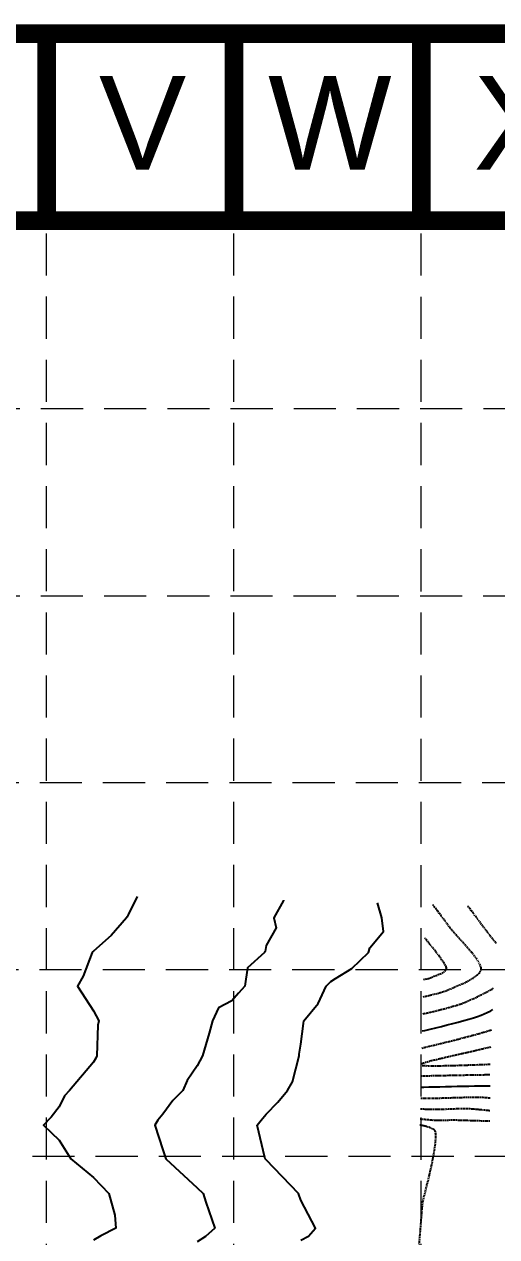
# Model space of a CAD drawing. Header units: inches. Extents: x 8135 to 11700, y -938 to 4760.
# Drawn here: x 10085 to 10309, y 4184 to 4760 of the extents above; entities that cross this region are included whole.
import ezdxf
from ezdxf.enums import TextEntityAlignment as Align

# ---------------------------------------------------------------- set-up
doc = ezdxf.new("R2010")
doc.units = ezdxf.units.IN
doc.header["$MEASUREMENT"] = 0
doc.linetypes.add('DASHED', pattern=[0.75, 0.5, -0.25])
doc.linetypes.add('HIDDEN', pattern=[0.375, 0.25, -0.125])
for name, color, linetype in [('BASE', 7, 'Continuous'), ('EC', 35, 'DASHED'), ('GRID', 254, 'HIDDEN')]:
    doc.layers.add(name, color=color, linetype=linetype)
doc.styles.get("Standard").update_dxf_attribs({"font": 'ARIAL.TTF'})

msp = doc.modelspace()

# ---------------------------------------------------------------- linework, layer by layer
at = {"layer": 'BASE', "color": 9}
msp.add_line((8228.76, 4667.09), (11606.69, 4667.09), dxfattribs=at)
at = {"layer": 'BASE', "const_width": 8.89}
for points in [[(11695.58, -933.16), (11695.58, 4755.98), (8139.87, 4755.98), (8139.87, -933.16)], [(11606.69, -844.26), (11606.69, 4667.09), (8228.76, 4667.09), (8228.76, -844.26)]]:
    msp.add_lwpolyline(points, close=True, dxfattribs=at)
for points in [[(10095.51, 4755.98), (10095.51, 4667.09)], [(10184.4, 4755.98), (10184.4, 4667.09)], [(10273.3, 4755.98), (10273.3, 4667.09)]]:
    msp.add_lwpolyline(points, dxfattribs=at)
at = {"layer": 'EC', "color": 35}
for p, q in [((10279.1, 4341.74), (10278.64, 4342.37)), ((10279.68, 4340.98), (10279.1, 4341.74)), ((10280.34, 4340.09), (10279.68, 4340.98)), ((10281.08, 4339.1), (10280.34, 4340.09)), ((10281.88, 4338.03), (10281.08, 4339.1)), ((10282.72, 4336.9), (10281.88, 4338.03)), ((10295.72, 4341.11), (10295.24, 4341.75)), ((10296.33, 4340.29), (10295.72, 4341.11)), ((10297.07, 4339.31), (10296.33, 4340.29)), ((10297.9, 4338.2), (10297.07, 4339.31)), ((10298.81, 4336.98), (10297.9, 4338.2)), ((10283.6, 4335.74), (10282.72, 4336.9)), ((10284.49, 4334.55), (10283.6, 4335.74)), ((10285.37, 4333.36), (10284.49, 4334.55)), ((10286.24, 4332.2), (10285.37, 4333.36)), ((10287.08, 4331.08), (10286.24, 4332.2)), ((10299.78, 4335.68), (10298.81, 4336.98)), ((10300.8, 4334.32), (10299.78, 4335.68)), ((10301.83, 4332.94), (10300.8, 4334.32)), ((10302.87, 4331.56), (10301.83, 4332.94)), ((10275.87, 4325.33), (10274.92, 4326.5)), ((10287.86, 4330.1), (10287.08, 4331.08)), ((10288.87, 4328.92), (10287.86, 4330.1)), ((10290.08, 4327.57), (10288.87, 4328.92)), ((10291.42, 4326.08), (10290.08, 4327.57)), ((10292.85, 4324.49), (10291.42, 4326.08)), ((10303.89, 4330.19), (10302.87, 4331.56)), ((10304.87, 4328.88), (10303.89, 4330.19)), ((10305.79, 4327.65), (10304.87, 4328.88)), ((10306.64, 4326.51), (10305.79, 4327.65)), ((10307.53, 4325.4), (10306.64, 4326.51)), ((10277.45, 4323.35), (10275.87, 4325.33)), ((10278.99, 4321.39), (10277.45, 4323.35)), ((10280.46, 4319.49), (10278.99, 4321.39)), ((10294.33, 4322.84), (10292.85, 4324.49)), ((10295.8, 4321.15), (10294.33, 4322.84)), ((10297.21, 4319.47), (10295.8, 4321.15)), ((10308.57, 4324.22), (10307.53, 4325.4)), ((10309.09, 4323.67), (10308.57, 4324.22)), ((10281.81, 4317.7), (10280.46, 4319.49)), ((10283, 4316.06), (10281.81, 4317.7)), ((10283.98, 4314.61), (10283, 4316.06)), ((10284.72, 4313.41), (10283.98, 4314.61)), ((10298.52, 4317.83), (10297.21, 4319.47)), ((10299.67, 4316.27), (10298.52, 4317.83)), ((10300.62, 4314.81), (10299.67, 4316.27)), ((10301.32, 4313.5), (10300.62, 4314.81)), ((10280.41, 4308.56), (10281.42, 4308.95)), ((10281.42, 4308.95), (10282.37, 4309.32)), ((10282.37, 4309.32), (10283.23, 4309.7)), ((10283.23, 4309.7), (10283.98, 4310.13)), ((10283.98, 4310.13), (10284.58, 4310.62)), ((10284.58, 4310.62), (10284.95, 4311.08)), ((10285.1, 4312.65), (10284.72, 4313.41)), ((10284.95, 4311.08), (10285.15, 4311.48)), ((10285.25, 4312.22), (10285.1, 4312.65)), ((10285.15, 4311.48), (10285.24, 4311.77)), ((10285.24, 4311.77), (10285.27, 4311.92)), ((10285.28, 4312.01), (10285.25, 4312.22)), ((10285.27, 4311.92), (10285.28, 4312.01)), ((10298.82, 4307.89), (10299.92, 4308.75)), ((10299.92, 4308.75), (10300.81, 4309.63)), ((10300.81, 4309.63), (10301.33, 4310.35)), ((10301.66, 4312.58), (10301.32, 4313.5)), ((10301.33, 4310.35), (10301.6, 4310.9)), ((10301.6, 4310.9), (10301.72, 4311.27)), ((10301.78, 4311.98), (10301.66, 4312.58)), ((10301.72, 4311.27), (10301.76, 4311.46)), ((10301.76, 4311.46), (10301.78, 4311.62)), ((10301.78, 4311.62), (10301.78, 4311.98)), ((10274.41, 4306.66), (10275.12, 4306.8)), ((10275.12, 4306.8), (10275.92, 4306.96)), ((10275.92, 4306.96), (10276.69, 4307.16)), ((10276.69, 4307.16), (10277.5, 4307.4)), ((10277.5, 4307.4), (10278.37, 4307.72)), ((10278.37, 4307.72), (10279.36, 4308.13)), ((10279.36, 4308.13), (10280.41, 4308.56)), ((10288.61, 4302.74), (10290.05, 4303.36)), ((10290.05, 4303.36), (10291.56, 4304.03)), ((10291.56, 4304.03), (10293.11, 4304.73)), ((10293.11, 4304.73), (10294.66, 4305.47)), ((10294.66, 4305.47), (10296.15, 4306.25)), ((10296.15, 4306.25), (10297.55, 4307.05)), ((10297.55, 4307.05), (10298.82, 4307.89)), ((10274.21, 4298.46), (10275.63, 4298.76)), ((10275.63, 4298.76), (10277.17, 4299.1)), ((10277.17, 4299.1), (10278.71, 4299.46)), ((10278.71, 4299.46), (10280.24, 4299.84)), ((10280.24, 4299.84), (10281.74, 4300.25)), ((10281.74, 4300.25), (10283.21, 4300.68)), ((10283.21, 4300.68), (10284.63, 4301.14)), ((10284.63, 4301.14), (10286, 4301.64)), ((10286, 4301.64), (10287.29, 4302.17)), ((10287.29, 4302.17), (10288.61, 4302.74)), ((10296.6, 4296.84), (10298.2, 4297.58)), ((10298.2, 4297.58), (10299.97, 4298.44)), ((10299.97, 4298.44), (10301.86, 4299.38)), ((10301.86, 4299.38), (10303.84, 4300.4)), ((10303.84, 4300.4), (10305.85, 4301.48)), ((10305.85, 4301.48), (10307.77, 4302.55)), ((10277.69, 4291.14), (10279.86, 4291.65)), ((10279.86, 4291.65), (10282.06, 4292.19)), ((10282.06, 4292.19), (10284.26, 4292.75)), ((10284.26, 4292.75), (10286.4, 4293.33)), ((10286.4, 4293.33), (10288.47, 4293.91)), ((10288.47, 4293.91), (10290.42, 4294.5)), ((10290.42, 4294.5), (10292.22, 4295.08)), ((10292.22, 4295.08), (10293.83, 4295.65)), ((10293.83, 4295.65), (10295.22, 4296.22)), ((10295.22, 4296.22), (10296.6, 4296.84)), ((10274, 4290.3), (10275.58, 4290.65)), ((10275.58, 4290.65), (10277.69, 4291.14)), ((10294.18, 4279.17), (10297.3, 4280.01)), ((10297.3, 4280.01), (10300.26, 4280.82)), ((10300.26, 4280.82), (10303.02, 4281.61)), ((10303.02, 4281.61), (10305.54, 4282.36)), ((10305.54, 4282.36), (10306.72, 4282.74)), ((10273.59, 4274.07), (10275.06, 4274.41)), ((10275.06, 4274.41), (10278.05, 4275.13)), ((10278.05, 4275.13), (10281.19, 4275.89)), ((10281.19, 4275.89), (10284.42, 4276.69)), ((10284.42, 4276.69), (10287.69, 4277.5)), ((10287.69, 4277.5), (10290.96, 4278.34)), ((10290.96, 4278.34), (10294.18, 4279.17)), ((10302.03, 4273.62), (10305.15, 4274.36)), ((10305.15, 4274.36), (10306.44, 4274.68)), ((10278.2, 4268.1), (10280.59, 4268.68)), ((10280.59, 4268.68), (10283.26, 4269.32)), ((10283.26, 4269.32), (10286.14, 4269.98)), ((10286.14, 4269.98), (10289.19, 4270.68)), ((10289.19, 4270.68), (10292.35, 4271.4)), ((10292.35, 4271.4), (10295.58, 4272.13)), ((10295.58, 4272.13), (10298.83, 4272.87)), ((10298.83, 4272.87), (10302.03, 4273.62)), ((10273.45, 4265.65), (10273.38, 4265.66)), ((10273.41, 4266.72), (10274.45, 4267.07)), ((10274.93, 4265.55), (10273.45, 4265.65)), ((10274.45, 4267.07), (10276.14, 4267.55)), ((10276.87, 4265.49), (10274.93, 4265.55)), ((10276.14, 4267.55), (10278.2, 4268.1)), ((10279.22, 4265.47), (10276.87, 4265.49)), ((10281.92, 4265.49), (10279.22, 4265.47)), ((10284.89, 4265.54), (10281.92, 4265.49)), ((10288.09, 4265.61), (10284.89, 4265.54)), ((10291.44, 4265.71), (10288.09, 4265.61)), ((10294.89, 4265.82), (10291.44, 4265.71)), ((10298.37, 4265.94), (10294.89, 4265.82)), ((10301.82, 4266.06), (10298.37, 4265.94)), ((10305.18, 4266.19), (10301.82, 4266.06)), ((10306.1, 4266.23), (10305.18, 4266.19)), ((10275.27, 4260.72), (10273.26, 4260.69)), ((10278.32, 4260.78), (10275.27, 4260.72)), ((10281.55, 4260.85), (10278.32, 4260.78)), ((10284.9, 4260.91), (10281.55, 4260.85)), ((10288.32, 4260.98), (10284.9, 4260.91)), ((10291.76, 4261.05), (10288.32, 4260.98)), ((10295.16, 4261.11), (10291.76, 4261.05)), ((10298.48, 4261.17), (10295.16, 4261.11)), ((10301.66, 4261.22), (10298.48, 4261.17)), ((10304.64, 4261.27), (10301.66, 4261.22)), ((10305.92, 4261.28), (10304.64, 4261.27)), ((10273.62, 4250.05), (10272.99, 4250.07)), ((10275.26, 4250.04), (10273.62, 4250.05)), ((10277.04, 4250.05), (10275.26, 4250.04)), ((10278.95, 4250.07), (10277.04, 4250.05)), ((10280.96, 4250.12), (10278.95, 4250.07)), ((10283.04, 4250.17), (10280.96, 4250.12)), ((10285.17, 4250.24), (10283.04, 4250.17)), ((10287.32, 4250.3), (10285.17, 4250.24)), ((10289.47, 4250.37), (10287.32, 4250.3)), ((10291.6, 4250.43), (10289.47, 4250.37)), ((10293.68, 4250.49), (10291.6, 4250.43)), ((10295.69, 4250.53), (10293.68, 4250.49)), ((10297.59, 4250.56), (10295.69, 4250.53)), ((10299.38, 4250.56), (10297.59, 4250.56)), ((10301.02, 4250.54), (10299.38, 4250.56)), ((10302.49, 4250.5), (10301.02, 4250.54)), ((10303.84, 4250.42), (10302.49, 4250.5)), ((10305.58, 4250.28), (10303.84, 4250.42)), ((10306.07, 4250.24), (10305.58, 4250.28)), ((10274.45, 4240.1), (10272.74, 4240.25)), ((10273.78, 4245.01), (10272.86, 4245.08)), ((10275.25, 4244.9), (10273.78, 4245.01)), ((10276.63, 4239.9), (10274.45, 4240.1)), ((10276.38, 4244.84), (10275.25, 4244.9)), ((10277.79, 4244.8), (10276.38, 4244.84)), ((10278.41, 4239.75), (10276.63, 4239.9)), ((10279.26, 4244.79), (10277.79, 4244.8)), ((10279.75, 4239.64), (10278.41, 4239.75)), ((10280.78, 4244.81), (10279.26, 4244.79)), ((10280.6, 4239.59), (10279.75, 4239.64)), ((10281.88, 4239.56), (10280.6, 4239.59)), ((10282.35, 4244.85), (10280.78, 4244.81)), ((10283.01, 4239.56), (10281.88, 4239.56)), ((10283.95, 4244.9), (10282.35, 4244.85)), ((10284.02, 4239.59), (10283.01, 4239.56)), ((10285.56, 4244.95), (10283.95, 4244.9)), ((10284.96, 4239.64), (10284.02, 4239.59)), ((10285.88, 4239.69), (10284.96, 4239.64)), ((10287.18, 4245.01), (10285.56, 4244.95)), ((10286.82, 4239.73), (10285.88, 4239.69)), ((10287.83, 4239.76), (10286.82, 4239.73)), ((10288.79, 4245.07), (10287.18, 4245.01)), ((10288.95, 4239.76), (10287.83, 4239.76)), ((10290.39, 4245.12), (10288.79, 4245.07)), ((10290.23, 4239.72), (10288.95, 4239.76)), ((10291.18, 4239.69), (10290.23, 4239.72)), ((10291.95, 4245.15), (10290.39, 4245.12)), ((10292.79, 4239.64), (10291.18, 4239.69)), ((10293.48, 4245.16), (10291.95, 4245.15)), ((10295, 4239.58), (10292.79, 4239.64)), ((10294.95, 4245.15), (10293.48, 4245.16)), ((10296.36, 4245.11), (10294.95, 4245.15)), ((10297.74, 4239.51), (10295, 4239.58)), ((10297.48, 4245.04), (10296.36, 4245.11)), ((10299.1, 4244.9), (10297.48, 4245.04)), ((10301.17, 4244.72), (10299.1, 4244.9)), ((10303.64, 4244.48), (10301.17, 4244.72)), ((10305.9, 4244.25), (10303.64, 4244.48)), ((10272.87, 4237.44), (10272.67, 4237.47)), ((10275.36, 4236.89), (10272.87, 4237.44)), ((10277.38, 4236.27), (10275.36, 4236.89)), ((10278.61, 4235.73), (10277.38, 4236.27)), ((10279.3, 4235.29), (10278.61, 4235.73)), ((10279.63, 4234.99), (10279.3, 4235.29)), ((10279.76, 4234.83), (10279.63, 4234.99)), ((10279.86, 4234.65), (10279.76, 4234.83)), ((10280.04, 4234.2), (10279.86, 4234.65)), ((10280.21, 4233.3), (10280.04, 4234.2)), ((10300.94, 4239.41), (10297.74, 4239.51)), ((10304.52, 4239.29), (10300.94, 4239.41)), ((10305.82, 4239.24), (10304.52, 4239.29)), ((10279.67, 4225.9), (10280.1, 4229.09)), ((10280.1, 4229.09), (10280.27, 4231.69)), ((10280.27, 4231.69), (10280.21, 4233.3)), ((10279.02, 4222.2), (10279.67, 4225.9)), ((10277.18, 4213.59), (10278.18, 4218.07)), ((10278.18, 4218.07), (10279.02, 4222.2)), ((10276.04, 4208.84), (10277.18, 4213.59)), ((10274.8, 4203.9), (10276.04, 4208.84)), ((10274.03, 4200.96), (10274.8, 4203.9))]:
    msp.add_line(p, q, dxfattribs=at)
at = {"layer": 'EC', "color": 35, "linetype": 'Continuous'}
for p, q in [((10304.61, 4290.94), (10306.36, 4291.8)), ((10306.36, 4291.8), (10307.32, 4292.3)), ((10285.58, 4285.01), (10288.28, 4285.7)), ((10288.28, 4285.7), (10290.91, 4286.4)), ((10290.91, 4286.4), (10293.45, 4287.1)), ((10293.45, 4287.1), (10295.84, 4287.78)), ((10295.84, 4287.78), (10298.05, 4288.45)), ((10298.05, 4288.45), (10300.03, 4289.09)), ((10300.03, 4289.09), (10301.75, 4289.7)), ((10301.75, 4289.7), (10303.15, 4290.26)), ((10303.15, 4290.26), (10304.61, 4290.94)), ((10273.8, 4282.17), (10275.08, 4282.46)), ((10275.08, 4282.46), (10277.58, 4283.05)), ((10277.58, 4283.05), (10280.19, 4283.68)), ((10280.19, 4283.68), (10282.87, 4284.33)), ((10282.87, 4284.33), (10285.58, 4285.01)), ((10274.59, 4255.35), (10273.12, 4255.33)), ((10276.91, 4255.4), (10274.59, 4255.35)), ((10279.42, 4255.45), (10276.91, 4255.4)), ((10282.06, 4255.51), (10279.42, 4255.45)), ((10284.81, 4255.58), (10282.06, 4255.51)), ((10287.61, 4255.65), (10284.81, 4255.58)), ((10290.42, 4255.72), (10287.61, 4255.65)), ((10293.22, 4255.79), (10290.42, 4255.72)), ((10295.94, 4255.85), (10293.22, 4255.79)), ((10298.56, 4255.89), (10295.94, 4255.85)), ((10301.03, 4255.93), (10298.56, 4255.89)), ((10303.31, 4255.95), (10301.03, 4255.93)), ((10305.37, 4255.95), (10303.31, 4255.95)), ((10305.99, 4255.94), (10305.37, 4255.95))]:
    msp.add_line(p, q, dxfattribs=at)
at = {"layer": 'EC', "color": 35, "linetype": 'Continuous', "flags": 128}
for points, elevation in [([(10138.41, 4346.1), (10134.17, 4337.29), (10133.69, 4336.4), (10133.49, 4335.91), (10126.11, 4327.48), (10117.67, 4320.1), (10117.31, 4319.78), (10117.11, 4319.41), (10112.8, 4308.21), (10110.17, 4303.41), (10117.67, 4291.76), (10120.34, 4286.91), (10119.74, 4284.85), (10119.37, 4270.41), (10118.85, 4269.23), (10117.67, 4267.41), (10106.42, 4253.91), (10103.92, 4251.37), (10101.42, 4246.15), (10097.62, 4241.22), (10094, 4237.41), (10101.42, 4230.21), (10107.01, 4221.41), (10117.67, 4212.53), (10125.1, 4204.91), (10127.92, 4194.67), (10128.32, 4188.41), (10121.26, 4184.82), (10117.67, 4182.82)], 562), ([(10207.91, 4344.25), (10207.92, 4344.16), (10203.34, 4335.91), (10204.39, 4331.2), (10199.67, 4322.71), (10199.17, 4319.93), (10198.86, 4319.41), (10190.78, 4312.17), (10189.57, 4303.41), (10186.58, 4300.2), (10183.42, 4296.41), (10177.15, 4293.18), (10174.2, 4286.91), (10172.68, 4281.15), (10169.42, 4270.41), (10166.92, 4265.56), (10162.28, 4258.62), (10160.2, 4253.91), (10155.44, 4249.07), (10150.67, 4242.69), (10148.32, 4239.77), (10146.79, 4237.41), (10150.67, 4225.77), (10152.11, 4221.41), (10166.92, 4207.59), (10169.75, 4204.91), (10171.05, 4200.79), (10175.4, 4188.41), (10170.84, 4184.49), (10166.92, 4182.01)], 561), ([(10216.17, 4182.77), (10219.87, 4184.71), (10223.09, 4188.41), (10216.17, 4201.82), (10215, 4204.91), (10199.67, 4221), (10199.26, 4221.41), (10199.05, 4222.03), (10195.37, 4237.41), (10197.39, 4239.73), (10199.67, 4242.71), (10205.17, 4248.41), (10209.79, 4253.91), (10212.13, 4257.95), (10215.33, 4270.41), (10215.42, 4271.16), (10216.17, 4275.91), (10217.44, 4285.64), (10217.64, 4286.91), (10224.42, 4295.16), (10228.25, 4303.41), (10230.32, 4305.7), (10232.67, 4307.05), (10240.35, 4311.85), (10248.31, 4319.41), (10248.41, 4319.93), (10248.92, 4321.61), (10255.42, 4329.41), (10254.57, 4335.91), (10252.5, 4343.06)], 560)]:
    msp.add_lwpolyline(points, dxfattribs=dict(at, elevation=elevation))
at = {"layer": 'EC', "color": 35, "elevation": 559, "flags": 128}
msp.add_lwpolyline([(10115.91, 4108.2), (10168.17, 4120.69), (10241.64, 4139.54), (10264.44, 4149.7), (10270.56, 4158.75), (10274.03, 4200.96)], dxfattribs=at)
at = {"layer": 'GRID', "color": 252, "linetype": 'HIDDEN', "lineweight": 0, "ltscale": 80}
for p, q in [((10095.51, -488.96), (10095.51, 4667.09)), ((10184.4, -488.97), (10184.4, 4667.09)), ((10273.3, -488.99), (10273.3, 4667.09)), ((8232.81, 4577.6), (11605.23, 4578.04)), ((8232.74, 4488.46), (11605.23, 4489.15)), ((8232.24, 4399.84), (11606.69, 4400.41)), ((8232.12, 4311.03), (11606.69, 4311.52)), ((8228.76, 4222.63), (11606.69, 4222.63))]:
    msp.add_line(p, q, dxfattribs=at)

# ---------------------------------------------------------------- texts
at = {"layer": 'BASE'}
for s, p in [('V', (10141.04, 4713.6)), ('W', (10229.93, 4713.6)), ('X', (10318.82, 4713.6))]:
    msp.add_text(s, height=44.45, dxfattribs=at).set_placement(p, align=Align.MIDDLE_CENTER)

doc.saveas('drawing.dxf')
